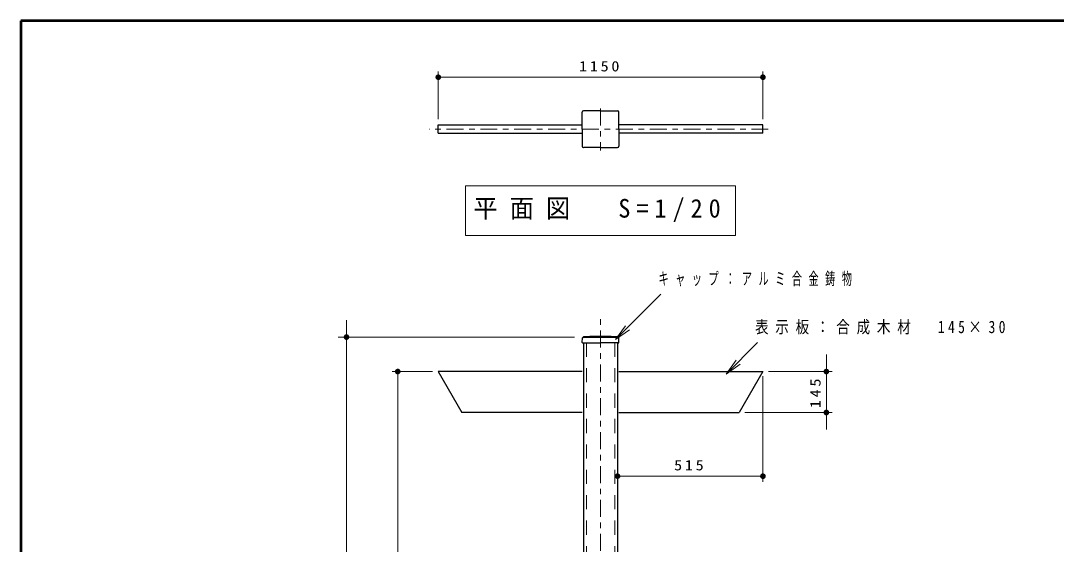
# Model space of a CAD drawing. Units: millimetres on the paper, scale 1:20. Extents: x -365 to 0, y -26 to 257.
# Drawn here: x -365 to -181.6, y 164.3 to 257 of the extents above; entities that cross this region are included whole.
import ezdxf

# ---------------------------------------------------------------- set-up
doc = ezdxf.new("R2010")
doc.units = ezdxf.units.MM
doc.linetypes.add('USER1', pattern=[4.5, 2.5, -2])
doc.linetypes.add('USER2', pattern=[6, 3, -1, 1, -1])
doc.layers.add('LY_1', color=7, linetype='Continuous', lineweight=13)
doc.layers.add('LY_2', color=7, linetype='Continuous', lineweight=13)
doc.styles.add('ＭＳ ゴシック', font='')
doc.styles.get('ＭＳ ゴシック').set_extended_font_data('MS Gothic')

# ---------------------------------------------------------------- blocks, each defined once
blk = doc.blocks.new('filled_dot')
at = {"color": 0, "linetype": 'Continuous', "lineweight": -2, "const_width": 1.25}
blk.add_lwpolyline([(-0.625, 0, 1), (0.625, 0, 1)], format="xyb", close=True, dxfattribs=at)
blk = doc.blocks.new('open_arrow')
at = {"color": 0, "linetype": 'Continuous', "lineweight": -2}
blk.add_lwpolyline([(7.5, 1.25), (0, 0), (7.5, -1.25)], dxfattribs=at)

msp = doc.modelspace()

# ---------------------------------------------------------------- linework, layer by layer
at = {"layer": 'LY_1'}
for p, q in [((-291.043, 239.563), (-291.043, 247.994)), ((-233.543, 239.563), (-233.543, 247.994)), ((-291.043, 246.994), (-233.543, 246.994)), ((-286.193, 227.78), (-286.193, 218.98)), ((-238.393, 227.78), (-286.193, 227.78)), ((-238.393, 218.98), (-238.393, 227.78)), ((-286.193, 218.98), (-238.393, 218.98)), ((-259.645, 200.518), (-251.615, 208.547)), ((-307.296, 114.473), (-307.296, 203.973)), ((-266.918, 200.973), (-308.796, 200.973)), ((-265.471, 200.873), (-262.293, 200.873)), ((-265.316, 201.023), (-262.293, 201.023)), ((-259.27, 201.023), (-262.293, 201.023)), ((-259.115, 200.873), (-262.293, 200.873)), ((-240.055, 194.434), (-234.491, 199.998)), ((-259.293, 198.973), (-259.293, 175.343)), ((-222.304, 197.873), (-222.304, 184.623)), ((-292.043, 194.873), (-299.219, 194.873)), ((-298.219, 117.473), (-298.219, 194.873)), ((-232.543, 194.873), (-221.304, 194.873)), ((-233.543, 194.035), (-233.543, 175.343)), ((-236.729, 187.623), (-221.304, 187.623)), ((-233.543, 176.343), (-259.293, 176.343))]:
    msp.add_line(p, q, dxfattribs=at)
at = {"layer": 'LY_1', "lineweight": 25}
for p, q in [((-265.548, 237.813), (-265.548, 240.818)), ((-262.293, 241.068), (-265.298, 241.068)), ((-262.293, 241.068), (-259.288, 241.068)), ((-259.038, 237.788), (-259.038, 240.818)), ((-291.043, 238.563), (-265.548, 238.563)), ((-291.043, 237.063), (-291.043, 238.563)), ((-233.543, 238.563), (-259.038, 238.563)), ((-233.543, 237.063), (-233.543, 238.563)), ((-291.043, 237.063), (-265.548, 237.063)), ((-265.548, 237.813), (-265.548, 234.808)), ((-259.038, 237.813), (-259.038, 234.808)), ((-233.543, 237.063), (-259.038, 237.063)), ((-262.293, 234.558), (-265.298, 234.558)), ((-262.293, 234.558), (-259.288, 234.558)), ((-265.543, 200.035), (-265.515, 200.825)), ((-265.483, 199.973), (-262.293, 199.973)), ((-265.293, 200.973), (-259.293, 200.973)), ((-265.293, 199.973), (-265.293, 119.973)), ((-259.103, 199.973), (-262.293, 199.973)), ((-259.293, 199.973), (-259.293, 119.973)), ((-259.043, 200.035), (-259.07, 200.825)), ((-265.543, 194.873), (-291.043, 194.873)), ((-291.043, 194.873), (-286.857, 187.623)), ((-259.043, 194.873), (-233.543, 194.873)), ((-233.543, 194.873), (-237.729, 187.623)), ((-265.543, 187.623), (-286.857, 187.623)), ((-259.043, 187.623), (-237.729, 187.623))]:
    msp.add_line(p, q, dxfattribs=at)
at = {"layer": 'LY_1', "linetype": 'USER2'}
for p, q in [((-262.293, 241.469), (-262.293, 234.023)), ((-232.583, 237.813), (-292.679, 237.813)), ((-262.293, 79.131), (-262.293, 204.615))]:
    msp.add_line(p, q, dxfattribs=at)
at = {"layer": 'LY_1', "linetype": 'USER1'}
for p, q in [((-264.793, 199.973), (-264.793, 119.973)), ((-259.793, 199.973), (-259.793, 119.973))]:
    msp.add_line(p, q, dxfattribs=at)
at = {"layer": 'LY_1', "lineweight": 25}
for centre, radius, start, end in [((-265.298, 240.818), 0.25, 90, 180), ((-259.288, 240.818), 0.25, 0, 90), ((-265.298, 234.808), 0.25, 179.99999, 270), ((-259.288, 234.808), 0.25, 270, 0), ((-265.483, 200.033), 0.0603, 178, 270), ((-265.465, 200.823), 0.05, 101.3479, 178), ((-265.505, 201.019), 0.15, 281.3479, 346.77292), ((-265.31, 200.973), 0.05, 91.90218, 166.77292), ((-262.318, 110.881), 90.192, 90, 91.90218), ((-262.268, 110.881), 90.192, 88.09782, 90), ((-259.276, 200.973), 0.05, 13.22708, 88.09782), ((-259.081, 201.019), 0.15, 193.22708, 258.6521), ((-259.12, 200.823), 0.05, 2, 78.6521), ((-259.103, 200.033), 0.0603, 270, 2)]:
    msp.add_arc(centre, radius, start, end, dxfattribs=at)
at = {"layer": 'LY_2', "lineweight": 50}
for p, q in [((0, 257), (-365, 257)), ((-365, 257), (-365, 0))]:
    msp.add_line(p, q, dxfattribs=at)

# ---------------------------------------------------------------- block references
at = {"layer": 'LY_1', "xscale": 0.4, "yscale": 0.4}
for p in [(-291.043, 246.994), (-259.293, 176.343)]:
    msp.add_blockref('filled_dot', p, dxfattribs=at)
for name, p, rotation in [('filled_dot', (-233.543, 246.994), 180), ('open_arrow', (-259.645, 200.518), 45), ('filled_dot', (-307.296, 200.973), 90), ('open_arrow', (-240.055, 194.434), 45), ('filled_dot', (-298.219, 194.873), 270), ('filled_dot', (-222.304, 194.873), 90), ('filled_dot', (-222.304, 187.623), 270), ('filled_dot', (-233.543, 176.343), 180)]:
    msp.add_blockref(name, p, dxfattribs=dict(at, rotation=rotation))

# ---------------------------------------------------------------- texts
at = {"layer": 'LY_1', "style": 'ＭＳ ゴシック'}
for s, insert, char_height, attachment_point in [('\\T1.33;\\W1.15;1150', (-262.293, 247.994), 1.833, 8), ('\\T1.5;\\W0.95;平面図\u3000S=1/20', (-284.793, 223.38), 3.299, 4), ('\\T1.64;\\W0.6;キャップ：アルミ合金鋳物', (-252.032, 211.197), 2.199, 4), ('\\T1.5;\\W0.8;表示板：合成木材\u3000145×30', (-234.945, 202.648), 2.199, 4), ('\\T1.33;\\W1.15;515', (-246.418, 177.343), 1.833, 8)]:
    msp.add_mtext(s, dxfattribs=dict(at, insert=insert, char_height=char_height, attachment_point=attachment_point))
at = {"layer": 'LY_1', "insert": (-223.304, 191.248), "char_height": 1.833, "attachment_point": 8, "rotation": 90, "style": 'ＭＳ ゴシック'}
msp.add_mtext('\\T1.33;\\W1.15;145', dxfattribs=at)

doc.saveas('drawing.dxf')
